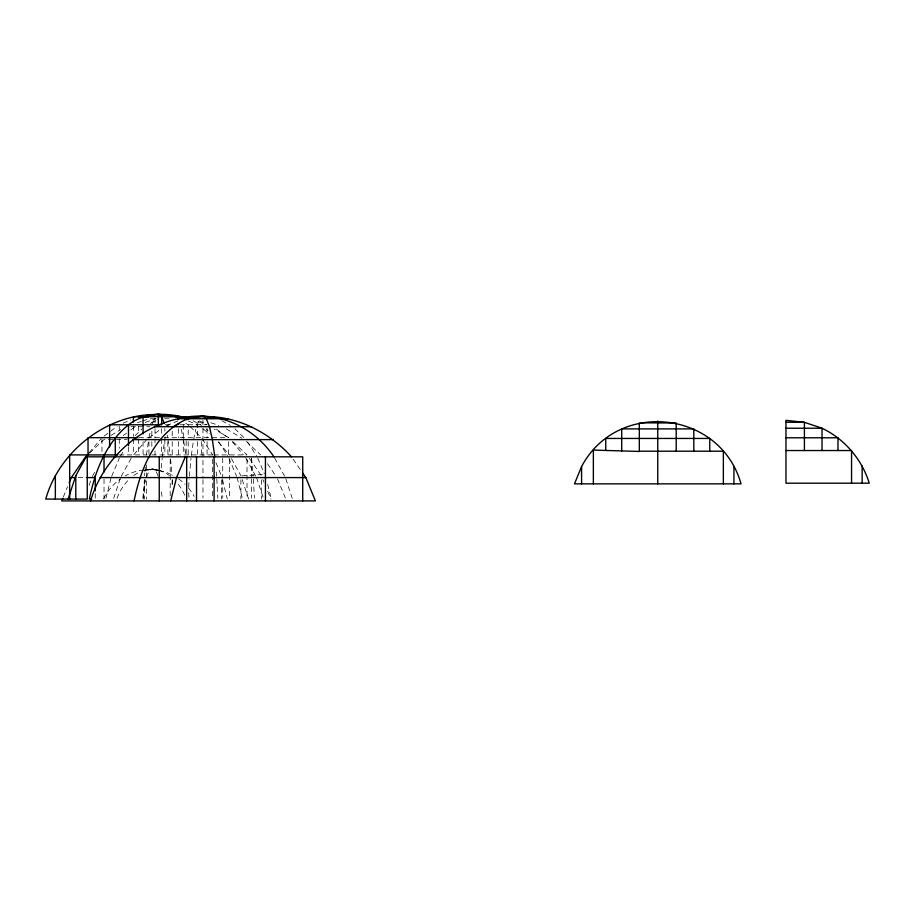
<?xml version="1.0" encoding="UTF-8"?>
<svg xmlns="http://www.w3.org/2000/svg" width="915" height="915" viewBox="0 0 915 915"><rect width="100%" height="100%" fill="white"/><g stroke="black" fill="none" stroke-linecap="round" stroke-linejoin="round"><path stroke-width="0.69" stroke-dasharray="4.58 3.43" d="M143.3 499.075L144.353 479.826M188.696 487.192L189.153 478.957M144.581 475.697L144.833 472.929M144.959 471.545L145.348 467.393M161.28 467.897L162.172 458.209M189.348 476.2L191.006 458.209M146.492 454.915L148.756 439.006M162.298 456.825L164.563 440.938M191.327 455.51L193.397 440.938M148.951 437.679L150.392 431.228M164.746 439.612L165.318 437.038M193.591 439.612L195.89 429.307M105.946 498.172L111.138 477.584M89.132 485.362L91.694 477.584M113.7 498.332L120.105 478.877M151.833 424.766L154.097 419.07M167.628 426.722L168.532 424.446M196.919 425.589L198.738 421.026M63.307 497.028L67.561 486.654M111.687 476.28L119.339 458.129M92.369 476.36L95.069 471.477M121.215 476.36L131.314 458.049M120.643 455.681L122.885 452.239M89.098 452.765L101.062 438.754M133.83 454.675L146.686 439.612M135.18 435.654L142.294 428.712M89.659 453.005L103.921 439.612L127.048 439.612M104.138 436.066L109.548 432.029M110.624 431.228L117.109 426.39M123.251 435.586L126.487 433.172M130.799 429.947L135.123 426.722M148.848 438.01L160.72 429.146M111.104 435.323L120.677 429.593M150.38 423.405L158.878 418.75M151.684 422.924L156.602 420.397M123.09 423.176L130.719 419.974M145.279 422.467L156.008 418.498M166.496 425.658L177.933 420.877M137.341 422.741L141.31 421.403M142.626 420.969L149.225 418.75L156.945 418.75M144.147 470.482L151.501 469.509A54.511 39.128 -90 0 1 157.632 470.184M160.502 470.516L154.589 469.509L145.142 469.955L150.929 469.269L159.736 470.527M143.815 470.081L139.846 470.482A54.671 51.869 -90 0 0 125.389 475.811M145.142 469.955L149.568 469.509A54.671 51.869 -90 0 1 157.918 470.23M241.903 475.834L264.732 474.359M164.597 418.75L170.808 418.75M165.272 424.766L172.214 424.766M180.209 424.766L207.087 424.766L195.181 420.774M130.856 426.722L149.911 426.722M138.943 437.679L161.681 437.679M164.06 437.679L228.659 437.679L214.27 429.078M119.27 454.915L147.258 454.915M151.833 454.915L213.378 454.915M213.824 454.915L247.016 454.915L232.742 441.51M78.095 477.584L86.262 477.584M210.919 422.741L218.834 425.395M199.173 420.877L205.52 423.531M188.513 421.037L197.411 424.766L197.411 437.679M221.865 420.74L230.351 425.395M193.031 420.74L201.517 425.395M185.768 423.439L188.204 424.766L188.204 437.679M226.394 428.872L241.949 438.182M216.386 429.146L228.258 438.01M202.821 428.803L209.306 433.641M246.375 441.533L260.638 454.915M234.812 428.712L243.95 437.633M205.978 428.712L208.002 430.691M190.24 426.756L201.414 437.679M232.25 441.773L243.276 454.675M218.388 441.991L229.425 454.915M293.097 459.136L301.035 470.665M267.443 463.745L275.381 475.274M249.406 458.381L261.335 475.697M247.473 441.911L256.463 455.681M218.639 441.911L227.629 455.681M202.169 438.834L212.669 454.915M274.626 458.049L284.725 476.36M245.78 458.049L255.891 476.36M231.449 458.587L240.897 475.697M257.756 458.129L264.321 473.696M228.922 458.129L236.585 476.28M215.951 462.716L221.43 475.697M277.497 478.877L285.491 498.332M262.937 479.597L264 482.194M267.74 491.286L270.943 499.075M285.835 478.877L292.24 498.332M256.566 477.584L263.406 498.332M242.189 479.597L248.606 499.075M267.695 484.447L271.149 498.172M237.122 477.584L242.315 498.172M222.471 479.826L227.32 499.075M181.216 429.307L183.229 438.331M167.171 435.094L167.742 437.679M183.709 440.938L185.779 455.51M167.937 439.006L170.201 454.915M251.511 458.209L253.158 476.2M216.203 472.049L216.592 476.2M170.579 459.078L172.112 475.697M253.364 478.957L254.427 498.172M216.786 478.957L217.85 498.172M188.707 492.682L189.005 498.172M172.34 479.826L172.718 486.7M167.8 441.659L167.971 454.915M261.335 479.826L261.335 499.075M251.385 458.209L251.385 477.584M251.385 478.957L251.385 498.172M247.016 459.193L247.016 499.075M240.897 479.826L240.897 499.075M229.425 459.193L229.425 499.075M228.659 441.659L228.659 454.915M222.734 458.255L222.734 478.168M222.734 479.586L222.734 498.08M221.43 479.826L221.43 499.075M212.669 459.193L212.669 499.075M207.087 428.643L207.087 437.679M207.087 441.659L207.087 454.915M202.97 420.294L202.97 478.293M202.97 479.7L202.97 498.092M201.414 441.659L201.414 454.915M197.411 441.659L197.411 454.915M188.204 441.659L188.204 454.915M186.157 441.041L186.157 455.304M183.286 424.766L183.286 437.679M183.286 439.006L183.286 454.915M178.333 428.643L178.333 437.679M178.333 441.659L178.333 454.915M172.214 431.228L172.214 437.679M172.214 441.659L172.214 454.915M172.112 479.826L172.112 486.7M170.201 459.193L170.201 497.657M164.86 428.643L164.86 431.228M164.86 439.006L164.86 454.915M161.681 428.643L161.681 435.094M161.681 439.006L161.681 454.915M155.012 418.109L155.012 423.439M155.012 428.643L155.012 437.679M155.012 439.006L155.012 442.986M155.012 450.946L155.012 454.915M151.833 431.228L151.833 437.679M151.833 441.659L151.833 448.293M148.951 441.659L148.951 454.915M146.492 464.889L146.492 499.075M144.581 479.826L144.581 499.075M143.072 441.659L143.072 454.915M138.348 426.058L138.348 433.801M138.348 439.006L138.348 454.915M133.407 426.058L133.407 436.386M133.407 439.006L133.407 454.915M128.489 446.966L128.489 454.915M119.27 426.058L119.27 429.936M119.27 439.006L119.27 448.293M104.024 479.14L104.024 499.075M101.977 439.006L101.977 452.262M95.252 493.574L95.252 499.075M117.006 498.298A54.511 39.128 90 0 1 129.621 478.831M133.704 475.48A54.511 39.128 90 0 1 140.555 471.683M157.998 475.96A53.813 10.82 -90 0 0 154.589 469.509L152.508 468.503L150.415 469.509A53.813 10.82 -90 0 0 146.56 477.333M161.417 491.824A53.813 10.82 -90 0 1 162.184 498.229M142.82 498.229A53.813 10.82 -90 0 1 145.874 479.757M159.29 470.482A54.671 51.869 -90 0 1 173.736 475.811M178.528 478.831A54.671 51.869 -90 0 1 185.082 484.344M188.479 488.038A54.671 51.869 -90 0 1 194.22 496.365M103.715 498.618A54.671 51.869 -90 0 1 120.597 478.831M158.844 470.482A54.511 39.128 -90 0 1 169.298 475.48M178.322 484.344A54.511 39.128 -90 0 1 185.482 497.005"/><path stroke-width="1.37" d="M188.57 418.555C168.806 412.665 145.714 411.59 128.489 424.766C105.968 443.123 94.897 471.305 89.373 499.075L91.729 499.075M134.093 500.917C140.578 468.48 155.264 432.612 187.712 418.75C225.856 410.103 266.013 428.632 291.508 456.825M170.67 500.917L176.549 477.584L185.299 456.825M68.087 499.075L75.785 475.697L87.257 454.915L87.257 499.075L45.75 499.075C61.522 442.837 124.749 401.388 182.154 418.384M62.769 498.332L61.705 500.917L315.401 500.917L305.804 477.584L302.625 472.975M69.163 482.765L71.301 477.584L85.587 456.825L88.641 453.966M90.539 500.917C102.652 460.417 136.792 428.129 178.07 418.75C215.288 409.417 252.734 425.361 273.951 456.825M581.585 466.57L574.483 483.863L741.036 483.863C720.391 410.275 617.431 398.906 581.585 466.57L581.585 483.863M173.152 426.722L179.294 423.565M186.66 419.768L189.119 418.498M138.348 416.782L140.201 416.531M145.782 415.776L158.341 414.083L163.888 415.055M184.853 418.498L187.632 418.121M190.423 417.743L202.97 416.05L212.669 417.766M158.341 416.657L143.072 416.782L143.072 433.801M148.642 416.782L133.407 416.782L133.407 422.112M158.341 416.782L183.286 416.782M178.07 418.75L227.869 418.75M154.303 426.722L251.636 426.722M785.974 428.231L822.025 428.231C844.614 439.051 861.896 459.261 869.25 483.189L785.974 483.189L785.974 420.328L804.411 422.33L822.025 428.231L822.025 450.535M137.765 437.679L88.034 437.679L88.034 454.915M785.974 437.782L837.98 437.782L837.98 450.535M132.767 439.612L273.173 439.612M785.974 450.535L851.556 450.535L851.556 483.189M639.311 451.198L723.353 451.198L723.353 483.863M117.909 454.915L69.666 454.915L69.666 499.075M85.587 456.825L302.728 456.825L302.728 500.917M71.301 477.584L75.568 477.584M86.948 477.584L95.48 477.584M100.135 477.584L302.728 477.584M303.082 477.584L305.804 477.584M785.974 422.227L804.411 422.33L804.411 450.535M641.015 422.81L676.208 422.993L676.208 451.198M178.333 419.447L178.333 416.782L174.136 416.05L189.302 417.697M174.136 416.05L179.706 416.805M182.497 417.183L188.067 417.938M202.97 416.05L206.298 418.75L209.478 426.722L212.349 439.612L214.808 456.825M164.403 423.634L161.681 416.782L158.341 414.083L158.341 424.766M862.147 465.907L862.147 483.189M733.933 466.57L733.933 483.863M709.765 451.198L709.765 438.445L605.753 438.445L605.753 450.454M693.81 451.198L693.81 428.895L621.708 428.895L621.708 450.923M657.759 420.991L657.759 483.863M639.311 422.993L639.311 451.45L593.366 450.077L593.366 483.863M265.442 456.825L265.442 500.917M214.087 456.825L214.087 500.917M196.531 456.825L196.531 500.917M186.671 456.825L186.671 500.917M161.681 416.782L161.681 424.766L109.606 424.766L109.606 446.966M159.244 456.825L159.244 500.917M128.489 424.766L128.489 445.639M115.267 437.679L115.267 454.915M104.024 454.915L104.024 472.014M95.252 475.697L95.252 490.829M75.785 475.697L75.785 499.075M55.358 475.697L55.358 499.075"/></g></svg>
